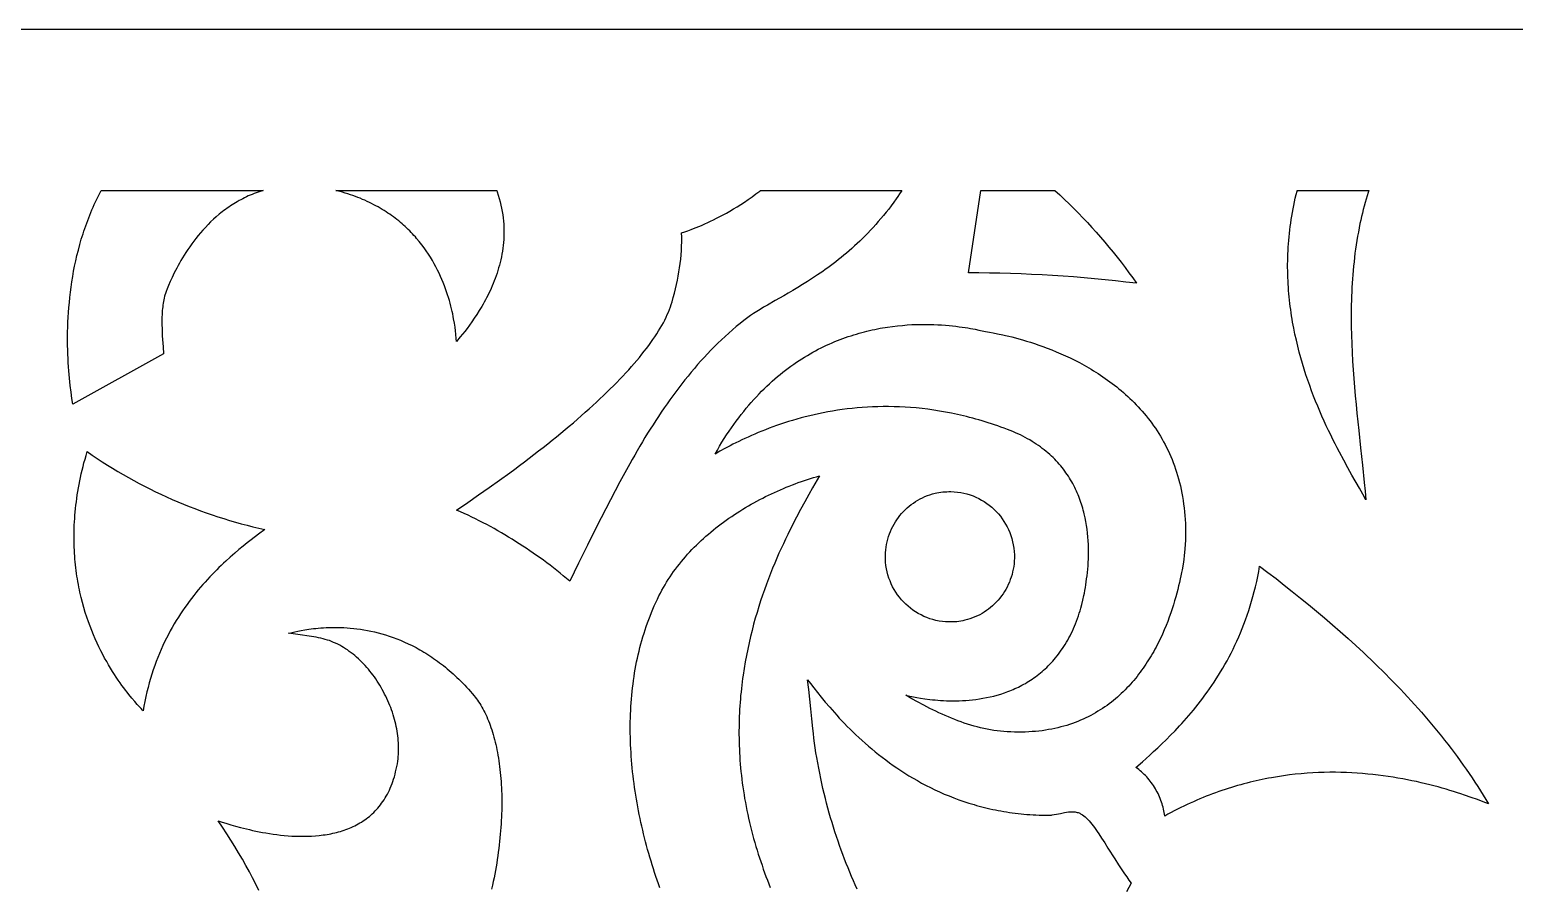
# Model space of a CAD drawing. Extents: x 1226 to 2426, y 1346 to 1566.
# Drawn here: x 1900.3 to 2084.9, y 1459.1 to 1565.5 of the extents above; entities that cross this region are included whole.
import ezdxf

# ---------------------------------------------------------------- set-up
doc = ezdxf.new("R2010")
doc.units = 0
doc.header["$MEASUREMENT"] = 0
doc.layers.add('LAYER_1', color=18, linetype='CONTINUOUS')

msp = doc.modelspace()

# ---------------------------------------------------------------- linework, layer by layer
at = {"layer": 'LAYER_1'}
for points in [[(1226.2, 1345.54), (2426.2, 1345.54), (2426.2, 1565.54), (1226.2, 1565.54)], [(1929.21, 1545.5), (1928.95, 1545.42), (1928.7, 1545.34), (1928.45, 1545.25), (1928.2, 1545.15), (1927.95, 1545.05), (1927.71, 1544.95), (1927.47, 1544.85), (1927.23, 1544.74), (1927, 1544.63), (1926.77, 1544.51), (1926.54, 1544.39), (1926.32, 1544.27), (1926.1, 1544.14), (1925.88, 1544.01), (1925.66, 1543.88), (1925.45, 1543.75), (1925.24, 1543.61), (1925.04, 1543.47), (1924.83, 1543.33), (1924.63, 1543.18), (1924.44, 1543.04), (1924.24, 1542.89), (1924.05, 1542.74), (1923.86, 1542.58), (1923.49, 1542.27), (1923.14, 1541.95), (1922.79, 1541.62), (1922.46, 1541.29), (1922.14, 1540.95), (1921.83, 1540.61), (1921.52, 1540.27), (1921.24, 1539.92), (1920.96, 1539.57), (1920.69, 1539.23), (1920.43, 1538.88), (1920.18, 1538.53), (1919.95, 1538.18), (1919.72, 1537.84), (1919.5, 1537.5), (1919.3, 1537.17), (1919.1, 1536.83), (1918.91, 1536.51), (1918.74, 1536.19), (1918.57, 1535.88), (1918.41, 1535.57), (1918.26, 1535.28), (1918.12, 1534.99), (1917.99, 1534.72), (1917.76, 1534.2), (1917.56, 1533.73), (1917.4, 1533.32), (1917.27, 1532.98), (1917.17, 1532.7), (1917.11, 1532.5), (1917.07, 1532.38), (1917.02, 1532.16), (1916.97, 1531.94), (1916.93, 1531.72), (1916.89, 1531.5), (1916.86, 1531.28), (1916.83, 1531.06), (1916.8, 1530.84), (1916.78, 1530.61), (1916.76, 1530.39), (1916.75, 1530.17), (1916.73, 1529.72), (1916.72, 1529.27), (1916.73, 1528.82), (1916.74, 1528.36), (1916.76, 1527.91), (1916.78, 1527.46), (1916.81, 1527), (1916.87, 1526.1), (1916.94, 1525.2), (1905.65, 1518.97), (1905.54, 1519.68), (1905.44, 1520.45), (1905.34, 1521.28), (1905.29, 1521.72), (1905.24, 1522.17), (1905.2, 1522.64), (1905.16, 1523.12), (1905.13, 1523.61), (1905.09, 1524.12), (1905.07, 1524.64), (1905.04, 1525.16), (1905.03, 1525.7), (1905.01, 1526.25), (1905.01, 1526.82), (1905.01, 1527.39), (1905.01, 1527.97), (1905.03, 1528.55), (1905.05, 1529.15), (1905.08, 1529.76), (1905.11, 1530.37), (1905.16, 1530.99), (1905.22, 1531.61), (1905.28, 1532.24), (1905.35, 1532.88), (1905.44, 1533.52), (1905.53, 1534.17), (1905.64, 1534.82), (1905.75, 1535.48), (1905.88, 1536.14), (1906.02, 1536.8), (1906.17, 1537.46), (1906.34, 1538.13), (1906.52, 1538.8), (1906.71, 1539.47), (1906.92, 1540.14), (1907.03, 1540.47), (1907.14, 1540.81), (1907.26, 1541.14), (1907.38, 1541.47), (1907.5, 1541.81), (1907.63, 1542.14), (1907.76, 1542.48), (1907.89, 1542.81), (1908.03, 1543.14), (1908.18, 1543.48), (1908.32, 1543.81), (1908.48, 1544.14), (1908.63, 1544.47), (1908.79, 1544.8), (1908.96, 1545.13), (1909.12, 1545.46), (1909.16, 1545.54), (1929.33, 1545.54)], [(1958.41, 1545.36), (1958.55, 1544.95), (1958.67, 1544.53), (1958.78, 1544.13), (1958.87, 1543.72), (1958.96, 1543.32), (1959.03, 1542.92), (1959.1, 1542.52), (1959.15, 1542.12), (1959.19, 1541.73), (1959.22, 1541.34), (1959.24, 1540.96), (1959.25, 1540.57), (1959.24, 1540.19), (1959.24, 1539.81), (1959.22, 1539.44), (1959.19, 1539.07), (1959.15, 1538.7), (1959.11, 1538.34), (1959.06, 1537.98), (1959, 1537.62), (1958.93, 1537.27), (1958.85, 1536.92), (1958.77, 1536.58), (1958.69, 1536.24), (1958.59, 1535.9), (1958.49, 1535.57), (1958.39, 1535.24), (1958.28, 1534.92), (1958.16, 1534.6), (1958.04, 1534.28), (1957.92, 1533.97), (1957.79, 1533.66), (1957.66, 1533.36), (1957.52, 1533.06), (1957.38, 1532.77), (1957.24, 1532.48), (1957.09, 1532.2), (1956.95, 1531.92), (1956.8, 1531.64), (1956.65, 1531.38), (1956.49, 1531.11), (1956.34, 1530.86), (1956.19, 1530.6), (1955.88, 1530.11), (1955.57, 1529.65), (1955.26, 1529.2), (1954.95, 1528.78), (1954.66, 1528.38), (1954.37, 1528.01), (1954.09, 1527.66), (1953.83, 1527.34), (1953.36, 1526.77), (1953.33, 1527.08), (1953.28, 1527.67), (1953.23, 1528.07), (1953.18, 1528.52), (1953.1, 1529.03), (1953, 1529.58), (1952.95, 1529.88), (1952.88, 1530.18), (1952.81, 1530.5), (1952.74, 1530.83), (1952.66, 1531.16), (1952.57, 1531.5), (1952.47, 1531.85), (1952.36, 1532.21), (1952.25, 1532.57), (1952.13, 1532.94), (1951.99, 1533.31), (1951.85, 1533.69), (1951.7, 1534.08), (1951.54, 1534.46), (1951.37, 1534.85), (1951.19, 1535.25), (1951, 1535.64), (1950.8, 1536.04), (1950.58, 1536.43), (1950.35, 1536.83), (1950.11, 1537.23), (1949.86, 1537.62), (1949.6, 1538.01), (1949.32, 1538.41), (1949.03, 1538.79), (1948.72, 1539.18), (1948.4, 1539.56), (1948.24, 1539.75), (1948.07, 1539.94), (1947.9, 1540.13), (1947.72, 1540.31), (1947.54, 1540.5), (1947.35, 1540.68), (1947.17, 1540.86), (1946.97, 1541.04), (1946.78, 1541.22), (1946.58, 1541.39), (1946.38, 1541.57), (1946.17, 1541.74), (1945.95, 1541.91), (1945.74, 1542.08), (1945.52, 1542.24), (1945.29, 1542.41), (1945.06, 1542.57), (1944.83, 1542.73), (1944.59, 1542.89), (1944.35, 1543.04), (1944.1, 1543.19), (1943.85, 1543.34), (1943.6, 1543.49), (1943.34, 1543.63), (1943.07, 1543.77), (1942.8, 1543.91), (1942.53, 1544.05), (1942.25, 1544.18), (1941.96, 1544.31), (1941.67, 1544.43), (1941.38, 1544.56), (1941.08, 1544.68), (1940.78, 1544.79), (1940.47, 1544.9), (1940.16, 1545.01), (1939.84, 1545.12), (1939.51, 1545.22), (1939.19, 1545.32), (1938.85, 1545.41), (1938.51, 1545.5), (1938.36, 1545.54), (1958.35, 1545.54)], [(2008.65, 1545.42), (2008.45, 1545.11), (2008.24, 1544.8), (2008.03, 1544.5), (2007.72, 1544.07), (2007.4, 1543.64), (2007.09, 1543.23), (2006.77, 1542.82), (2006.45, 1542.43), (2006.13, 1542.04), (2005.8, 1541.66), (2005.48, 1541.29), (2005.15, 1540.93), (2004.82, 1540.58), (2004.49, 1540.23), (2004.16, 1539.9), (2003.83, 1539.57), (2003.5, 1539.25), (2003.17, 1538.93), (2002.84, 1538.63), (2002.51, 1538.33), (2002.17, 1538.03), (2001.84, 1537.75), (2001.51, 1537.47), (2001.18, 1537.2), (2000.85, 1536.93), (2000.52, 1536.67), (2000.19, 1536.42), (1999.86, 1536.17), (1999.54, 1535.93), (1999.21, 1535.7), (1998.89, 1535.47), (1998.25, 1535.03), (1997.62, 1534.61), (1996.99, 1534.2), (1996.38, 1533.82), (1995.78, 1533.45), (1995.19, 1533.1), (1994.61, 1532.77), (1994.05, 1532.45), (1992.99, 1531.84), (1992, 1531.28), (1991.53, 1531.01), (1991.09, 1530.75), (1990.68, 1530.49), (1990.28, 1530.24), (1989.92, 1529.99), (1989.75, 1529.87), (1989.58, 1529.75), (1989.09, 1529.37), (1988.61, 1528.99), (1988.14, 1528.6), (1987.67, 1528.2), (1987.21, 1527.79), (1986.75, 1527.38), (1986.3, 1526.97), (1985.86, 1526.54), (1985.43, 1526.11), (1984.99, 1525.67), (1984.57, 1525.23), (1984.15, 1524.78), (1983.74, 1524.33), (1983.33, 1523.87), (1982.93, 1523.4), (1982.53, 1522.93), (1982.14, 1522.45), (1981.75, 1521.97), (1981.37, 1521.49), (1980.99, 1521), (1980.62, 1520.5), (1980.25, 1520), (1979.89, 1519.5), (1979.53, 1518.99), (1979.17, 1518.48), (1978.82, 1517.96), (1978.47, 1517.44), (1978.13, 1516.92), (1977.79, 1516.39), (1977.45, 1515.86), (1977.12, 1515.33), (1976.79, 1514.8), (1976.47, 1514.26), (1976.15, 1513.72), (1975.83, 1513.17), (1975.51, 1512.63), (1975.2, 1512.08), (1974.89, 1511.53), (1974.28, 1510.42), (1973.67, 1509.31), (1973.08, 1508.19), (1972.49, 1507.07), (1971.91, 1505.94), (1971.34, 1504.81), (1970.77, 1503.68), (1969.65, 1501.43), (1968.54, 1499.18), (1967.43, 1496.95), (1967.03, 1497.29), (1966.63, 1497.62), (1966.23, 1497.95), (1965.82, 1498.27), (1965.41, 1498.59), (1965, 1498.91), (1964.58, 1499.22), (1964.16, 1499.53), (1963.74, 1499.84), (1963.32, 1500.14), (1962.89, 1500.44), (1962.46, 1500.73), (1962.03, 1501.03), (1961.59, 1501.31), (1961.15, 1501.6), (1960.71, 1501.88), (1960.27, 1502.15), (1959.83, 1502.42), (1959.38, 1502.69), (1958.93, 1502.95), (1958.48, 1503.21), (1958.02, 1503.47), (1957.57, 1503.72), (1957.11, 1503.97), (1956.65, 1504.21), (1956.19, 1504.45), (1955.72, 1504.68), (1955.26, 1504.91), (1954.79, 1505.14), (1954.32, 1505.36), (1953.85, 1505.58), (1953.37, 1505.79), (1954.75, 1506.73), (1956.1, 1507.66), (1957.42, 1508.59), (1958.71, 1509.51), (1959.97, 1510.43), (1960.59, 1510.88), (1961.2, 1511.34), (1961.8, 1511.79), (1962.4, 1512.24), (1962.98, 1512.69), (1963.56, 1513.14), (1964.13, 1513.58), (1964.69, 1514.03), (1965.25, 1514.47), (1965.79, 1514.91), (1966.33, 1515.35), (1966.85, 1515.79), (1967.37, 1516.22), (1967.88, 1516.65), (1968.38, 1517.08), (1968.87, 1517.51), (1969.35, 1517.94), (1969.83, 1518.36), (1970.29, 1518.78), (1970.75, 1519.2), (1971.19, 1519.61), (1971.63, 1520.03), (1972.06, 1520.44), (1972.47, 1520.85), (1972.88, 1521.25), (1973.28, 1521.66), (1973.67, 1522.06), (1974.04, 1522.45), (1974.41, 1522.85), (1974.77, 1523.24), (1975.12, 1523.63), (1975.46, 1524.02), (1975.78, 1524.4), (1976.1, 1524.78), (1976.41, 1525.16), (1976.7, 1525.53), (1976.99, 1525.9), (1977.26, 1526.27), (1977.53, 1526.63), (1977.78, 1526.99), (1978.02, 1527.35), (1978.25, 1527.71), (1978.47, 1528.06), (1978.68, 1528.4), (1978.88, 1528.75), (1979.07, 1529.09), (1979.24, 1529.42), (1979.41, 1529.76), (1979.56, 1530.09), (1979.7, 1530.41), (1979.83, 1530.73), (1979.95, 1531.05), (1980.05, 1531.37), (1980.15, 1531.68), (1980.3, 1532.23), (1980.45, 1532.77), (1980.58, 1533.3), (1980.7, 1533.83), (1980.82, 1534.36), (1980.92, 1534.89), (1981.01, 1535.41), (1981.1, 1535.93), (1981.17, 1536.46), (1981.23, 1536.98), (1981.27, 1537.52), (1981.31, 1538.05), (1981.34, 1538.6), (1981.35, 1539.15), (1981.35, 1539.71), (1981.33, 1540.28), (1981.75, 1540.41), (1982.1, 1540.53), (1982.52, 1540.68), (1983.03, 1540.87), (1983.6, 1541.11), (1983.91, 1541.24), (1984.24, 1541.38), (1984.59, 1541.54), (1984.94, 1541.71), (1985.31, 1541.89), (1985.7, 1542.08), (1986.1, 1542.28), (1986.51, 1542.5), (1986.93, 1542.73), (1987.35, 1542.98), (1987.79, 1543.24), (1988.24, 1543.51), (1988.7, 1543.8), (1989.16, 1544.1), (1989.63, 1544.42), (1990.11, 1544.76), (1990.59, 1545.11), (1991.08, 1545.47), (1991.16, 1545.54), (2008.73, 1545.54)], [(2028.36, 1544.99), (2028.95, 1544.43), (2029.53, 1543.87), (2030.11, 1543.29), (2030.68, 1542.72), (2031.24, 1542.13), (2031.79, 1541.54), (2032.34, 1540.94), (2032.89, 1540.34), (2033.42, 1539.73), (2033.95, 1539.12), (2034.47, 1538.5), (2034.98, 1537.87), (2035.49, 1537.24), (2035.98, 1536.6), (2036.47, 1535.95), (2036.95, 1535.31), (2037.43, 1534.65), (2037.89, 1533.99), (2036.59, 1534.15), (2035.29, 1534.3), (2033.99, 1534.43), (2032.68, 1534.56), (2031.38, 1534.67), (2030.07, 1534.78), (2028.77, 1534.88), (2027.46, 1534.96), (2026.15, 1535.04), (2024.85, 1535.1), (2023.54, 1535.16), (2022.23, 1535.2), (2020.92, 1535.24), (2019.61, 1535.26), (2018.3, 1535.28), (2016.99, 1535.28), (2018.53, 1545.54), (2027.76, 1545.54)], [(2066.72, 1545.3), (2066.58, 1544.88), (2066.45, 1544.45), (2066.33, 1544.02), (2066.21, 1543.59), (2066.09, 1543.16), (2065.98, 1542.73), (2065.88, 1542.29), (2065.78, 1541.86), (2065.68, 1541.42), (2065.58, 1540.89), (2065.48, 1540.36), (2065.38, 1539.84), (2065.29, 1539.31), (2065.21, 1538.78), (2065.13, 1538.25), (2065.06, 1537.72), (2065, 1537.19), (2064.94, 1536.66), (2064.88, 1536.13), (2064.83, 1535.6), (2064.79, 1535.06), (2064.75, 1534.53), (2064.71, 1534), (2064.68, 1533.46), (2064.66, 1532.93), (2064.63, 1532.39), (2064.62, 1531.85), (2064.6, 1531.32), (2064.6, 1530.78), (2064.59, 1530.24), (2064.59, 1529.71), (2064.59, 1529.17), (2064.6, 1528.63), (2064.62, 1527.55), (2064.66, 1526.47), (2064.71, 1525.39), (2064.77, 1524.31), (2064.84, 1523.23), (2064.91, 1522.15), (2065, 1521.07), (2065.1, 1519.99), (2065.2, 1518.91), (2065.3, 1517.83), (2065.41, 1516.75), (2065.52, 1515.67), (2065.76, 1513.51), (2065.99, 1511.36), (2066.22, 1509.21), (2066.33, 1508.14), (2066.43, 1507.07), (2066.04, 1507.75), (2065.62, 1508.49), (2064.68, 1510.14), (2064.18, 1511.04), (2063.66, 1511.99), (2063.12, 1512.99), (2062.85, 1513.51), (2062.58, 1514.04), (2062.31, 1514.58), (2062.04, 1515.13), (2061.76, 1515.7), (2061.49, 1516.28), (2061.22, 1516.86), (2060.95, 1517.46), (2060.69, 1518.07), (2060.43, 1518.69), (2060.17, 1519.32), (2059.92, 1519.96), (2059.67, 1520.61), (2059.43, 1521.27), (2059.19, 1521.94), (2058.96, 1522.62), (2058.74, 1523.31), (2058.53, 1524.01), (2058.32, 1524.72), (2058.13, 1525.44), (2057.94, 1526.17), (2057.77, 1526.9), (2057.6, 1527.65), (2057.45, 1528.4), (2057.38, 1528.78), (2057.31, 1529.16), (2057.25, 1529.54), (2057.18, 1529.93), (2057.12, 1530.32), (2057.07, 1530.71), (2057.02, 1531.1), (2056.97, 1531.49), (2056.92, 1531.89), (2056.88, 1532.29), (2056.85, 1532.69), (2056.81, 1533.09), (2056.78, 1533.49), (2056.76, 1533.9), (2056.74, 1534.3), (2056.72, 1534.71), (2056.71, 1535.12), (2056.7, 1535.54), (2056.69, 1535.95), (2056.69, 1536.37), (2056.7, 1536.78), (2056.71, 1537.2), (2056.72, 1537.62), (2056.74, 1538.05), (2056.76, 1538.47), (2056.79, 1538.9), (2056.83, 1539.32), (2056.86, 1539.75), (2056.91, 1540.18), (2056.96, 1540.62), (2057.01, 1541.05), (2057.07, 1541.48), (2057.13, 1541.92), (2057.2, 1542.36), (2057.28, 1542.8), (2057.36, 1543.24), (2057.45, 1543.68), (2057.54, 1544.13), (2057.64, 1544.57), (2057.74, 1545.02), (2057.86, 1545.47), (2057.87, 1545.54), (2066.8, 1545.54)], [(2012.17, 1528.88), (2012.69, 1528.86), (2013.19, 1528.84), (2013.67, 1528.81), (2014.14, 1528.78), (2014.6, 1528.74), (2015.03, 1528.69), (2015.45, 1528.65), (2015.85, 1528.59), (2016.23, 1528.54), (2016.59, 1528.49), (2016.94, 1528.43), (2017.25, 1528.38), (2017.83, 1528.27), (2018.31, 1528.17), (2018.69, 1528.08), (2019.14, 1527.98), (2019.64, 1527.9), (2020.07, 1527.82), (2020.62, 1527.72), (2021.27, 1527.58), (2021.63, 1527.5), (2022.01, 1527.41), (2022.41, 1527.31), (2022.84, 1527.2), (2023.28, 1527.08), (2023.74, 1526.94), (2024.22, 1526.8), (2024.71, 1526.65), (2025.22, 1526.49), (2025.74, 1526.31), (2026.27, 1526.12), (2026.81, 1525.92), (2027.36, 1525.7), (2027.92, 1525.47), (2028.49, 1525.23), (2029.06, 1524.97), (2029.64, 1524.7), (2030.22, 1524.42), (2030.81, 1524.12), (2031.4, 1523.8), (2031.69, 1523.63), (2031.98, 1523.46), (2032.28, 1523.29), (2032.57, 1523.11), (2032.86, 1522.93), (2033.15, 1522.75), (2033.44, 1522.56), (2033.73, 1522.36), (2034.02, 1522.16), (2034.31, 1521.96), (2034.59, 1521.75), (2034.88, 1521.54), (2035.16, 1521.32), (2035.44, 1521.1), (2035.72, 1520.88), (2036, 1520.65), (2036.27, 1520.41), (2036.55, 1520.17), (2036.82, 1519.92), (2037.08, 1519.67), (2037.35, 1519.42), (2037.61, 1519.16), (2037.87, 1518.89), (2038.12, 1518.62), (2038.37, 1518.35), (2038.62, 1518.07), (2038.87, 1517.78), (2039.11, 1517.49), (2039.34, 1517.19), (2039.58, 1516.89), (2039.8, 1516.58), (2040.03, 1516.27), (2040.25, 1515.95), (2040.46, 1515.63), (2040.67, 1515.3), (2040.88, 1514.96), (2041.08, 1514.62), (2041.27, 1514.27), (2041.46, 1513.92), (2041.64, 1513.56), (2041.82, 1513.2), (2041.99, 1512.83), (2042.16, 1512.45), (2042.32, 1512.07), (2042.47, 1511.68), (2042.61, 1511.29), (2042.76, 1510.89), (2042.89, 1510.48), (2043.01, 1510.07), (2043.13, 1509.65), (2043.25, 1509.22), (2043.35, 1508.79), (2043.45, 1508.35), (2043.54, 1507.9), (2043.62, 1507.45), (2043.7, 1506.99), (2043.76, 1506.53), (2043.82, 1506.06), (2043.87, 1505.58), (2043.91, 1505.09), (2043.94, 1504.6), (2043.97, 1504.1), (2043.98, 1503.59), (2043.99, 1503.08), (2043.98, 1502.56), (2043.97, 1502.03), (2043.95, 1501.5), (2043.92, 1500.96), (2043.88, 1500.51), (2043.83, 1500.12), (2043.77, 1499.63), (2043.68, 1499.04), (2043.56, 1498.36), (2043.49, 1498), (2043.42, 1497.61), (2043.33, 1497.21), (2043.24, 1496.79), (2043.14, 1496.36), (2043.03, 1495.91), (2042.91, 1495.45), (2042.78, 1494.97), (2042.64, 1494.49), (2042.49, 1493.99), (2042.33, 1493.49), (2042.16, 1492.98), (2041.97, 1492.46), (2041.78, 1491.94), (2041.57, 1491.41), (2041.35, 1490.88), (2041.11, 1490.35), (2040.87, 1489.81), (2040.6, 1489.28), (2040.33, 1488.74), (2040.18, 1488.47), (2040.04, 1488.21), (2039.89, 1487.94), (2039.73, 1487.67), (2039.57, 1487.41), (2039.41, 1487.15), (2039.24, 1486.89), (2039.07, 1486.62), (2038.9, 1486.37), (2038.72, 1486.11), (2038.54, 1485.85), (2038.35, 1485.6), (2038.16, 1485.35), (2037.97, 1485.1), (2037.77, 1484.85), (2037.56, 1484.6), (2037.36, 1484.36), (2037.14, 1484.12), (2036.93, 1483.88), (2036.71, 1483.65), (2036.48, 1483.42), (2036.25, 1483.19), (2036.01, 1482.96), (2035.77, 1482.74), (2035.53, 1482.52), (2035.28, 1482.31), (2035.03, 1482.1), (2034.77, 1481.89), (2034.5, 1481.69), (2034.23, 1481.49), (2033.96, 1481.3), (2033.68, 1481.11), (2033.4, 1480.93), (2033.11, 1480.75), (2032.81, 1480.57), (2032.51, 1480.4), (2032.21, 1480.24), (2031.9, 1480.08), (2031.58, 1479.92), (2031.26, 1479.77), (2030.94, 1479.63), (2030.6, 1479.49), (2030.27, 1479.36), (2029.92, 1479.23), (2029.57, 1479.12), (2029.22, 1479), (2028.86, 1478.9), (2028.49, 1478.8), (2028.12, 1478.7), (2027.74, 1478.62), (2027.36, 1478.54), (2026.97, 1478.47), (2026.57, 1478.4), (2026.17, 1478.34), (2025.76, 1478.29), (2025.35, 1478.25), (2024.93, 1478.22), (2024.5, 1478.19), (2024.07, 1478.17), (2023.63, 1478.16), (2023.19, 1478.16), (2022.73, 1478.16), (2022.28, 1478.18), (2021.81, 1478.2), (2021.4, 1478.23), (2020.98, 1478.27), (2020.56, 1478.32), (2020.15, 1478.38), (2019.74, 1478.45), (2019.33, 1478.53), (2018.92, 1478.61), (2018.51, 1478.71), (2018.1, 1478.81), (2017.7, 1478.92), (2017.29, 1479.04), (2016.89, 1479.16), (2016.49, 1479.29), (2016.09, 1479.43), (2015.69, 1479.58), (2015.3, 1479.73), (2014.9, 1479.89), (2014.51, 1480.05), (2014.12, 1480.22), (2013.73, 1480.39), (2013.34, 1480.57), (2012.96, 1480.75), (2012.57, 1480.93), (2012.19, 1481.12), (2011.81, 1481.32), (2011.44, 1481.51), (2010.69, 1481.91), (2009.95, 1482.32), (2009.22, 1482.74), (2009.53, 1482.67), (2010.16, 1482.54), (2010.58, 1482.46), (2011.06, 1482.38), (2011.6, 1482.3), (2012.2, 1482.22), (2012.52, 1482.19), (2012.85, 1482.16), (2013.19, 1482.13), (2013.54, 1482.1), (2013.9, 1482.08), (2014.27, 1482.07), (2014.65, 1482.06), (2015.04, 1482.05), (2015.43, 1482.06), (2015.84, 1482.07), (2016.25, 1482.08), (2016.66, 1482.11), (2017.09, 1482.14), (2017.51, 1482.18), (2017.94, 1482.23), (2018.38, 1482.29), (2018.81, 1482.37), (2019.25, 1482.45), (2019.69, 1482.54), (2020.14, 1482.65), (2020.58, 1482.77), (2021.02, 1482.9), (2021.47, 1483.05), (2021.69, 1483.12), (2021.91, 1483.21), (2022.13, 1483.29), (2022.35, 1483.38), (2022.57, 1483.47), (2022.79, 1483.57), (2023.01, 1483.67), (2023.22, 1483.77), (2023.44, 1483.88), (2023.66, 1484), (2023.87, 1484.11), (2024.09, 1484.23), (2024.3, 1484.36), (2024.51, 1484.49), (2024.72, 1484.62), (2024.93, 1484.76), (2025.13, 1484.91), (2025.34, 1485.05), (2025.54, 1485.21), (2025.75, 1485.36), (2025.95, 1485.52), (2026.15, 1485.69), (2026.34, 1485.86), (2026.54, 1486.04), (2026.73, 1486.22), (2026.92, 1486.41), (2027.11, 1486.6), (2027.3, 1486.8), (2027.48, 1487), (2027.66, 1487.21), (2027.84, 1487.42), (2028.02, 1487.64), (2028.19, 1487.87), (2028.37, 1488.1), (2028.54, 1488.34), (2028.7, 1488.58), (2028.86, 1488.83), (2029.02, 1489.08), (2029.18, 1489.34), (2029.34, 1489.6), (2029.49, 1489.88), (2029.63, 1490.15), (2029.78, 1490.44), (2029.92, 1490.73), (2030.06, 1491.03), (2030.19, 1491.33), (2030.32, 1491.64), (2030.45, 1491.95), (2030.57, 1492.28), (2030.69, 1492.61), (2030.79, 1492.94), (2030.88, 1493.23), (2030.99, 1493.6), (2031.1, 1494.05), (2031.23, 1494.57), (2031.35, 1495.15), (2031.42, 1495.46), (2031.48, 1495.79), (2031.54, 1496.13), (2031.6, 1496.48), (2031.65, 1496.85), (2031.7, 1497.23), (2031.75, 1497.62), (2031.79, 1498.01), (2031.83, 1498.42), (2031.87, 1498.84), (2031.89, 1499.27), (2031.91, 1499.7), (2031.92, 1500.14), (2031.93, 1500.59), (2031.92, 1501.05), (2031.91, 1501.51), (2031.89, 1501.97), (2031.85, 1502.44), (2031.81, 1502.91), (2031.75, 1503.39), (2031.68, 1503.86), (2031.6, 1504.34), (2031.51, 1504.82), (2031.4, 1505.3), (2031.34, 1505.54), (2031.28, 1505.78), (2031.21, 1506.02), (2031.14, 1506.26), (2031.07, 1506.5), (2030.99, 1506.73), (2030.91, 1506.97), (2030.82, 1507.21), (2030.73, 1507.45), (2030.63, 1507.68), (2030.53, 1507.92), (2030.43, 1508.15), (2030.32, 1508.38), (2030.21, 1508.61), (2030.09, 1508.84), (2029.97, 1509.07), (2029.84, 1509.3), (2029.71, 1509.53), (2029.57, 1509.75), (2029.43, 1509.98), (2029.29, 1510.2), (2029.13, 1510.42), (2028.98, 1510.64), (2028.82, 1510.85), (2028.65, 1511.07), (2028.47, 1511.28), (2028.3, 1511.49), (2028.11, 1511.7), (2027.92, 1511.9), (2027.73, 1512.11), (2027.53, 1512.31), (2027.32, 1512.5), (2027.11, 1512.7), (2026.89, 1512.89), (2026.66, 1513.08), (2026.43, 1513.27), (2026.19, 1513.46), (2025.95, 1513.64), (2025.7, 1513.82), (2025.44, 1513.99), (2025.18, 1514.16), (2024.91, 1514.33), (2024.64, 1514.5), (2024.35, 1514.66), (2024.06, 1514.82), (2023.77, 1514.97), (2023.46, 1515.12), (2023.15, 1515.27), (2022.84, 1515.41), (2022.51, 1515.55), (2022.18, 1515.69), (2021.84, 1515.82), (2021.44, 1515.97), (2021.04, 1516.11), (2020.65, 1516.25), (2020.25, 1516.39), (2019.86, 1516.52), (2019.47, 1516.64), (2019.08, 1516.76), (2018.69, 1516.88), (2018.3, 1516.99), (2017.92, 1517.1), (2017.53, 1517.21), (2017.15, 1517.31), (2016.77, 1517.41), (2016.39, 1517.5), (2016.01, 1517.59), (2015.63, 1517.67), (2014.89, 1517.83), (2014.14, 1517.97), (2013.41, 1518.1), (2012.68, 1518.22), (2011.95, 1518.32), (2011.23, 1518.4), (2010.52, 1518.48), (2009.82, 1518.54), (2009.12, 1518.58), (2008.43, 1518.62), (2007.75, 1518.64), (2007.07, 1518.65), (2006.4, 1518.65), (2005.74, 1518.64), (2005.08, 1518.62), (2004.44, 1518.58), (2003.8, 1518.54), (2003.16, 1518.49), (2002.54, 1518.43), (2001.92, 1518.36), (2001.31, 1518.28), (2000.71, 1518.19), (2000.12, 1518.1), (1999.53, 1517.99), (1998.95, 1517.88), (1998.38, 1517.77), (1997.82, 1517.64), (1997.27, 1517.51), (1996.72, 1517.38), (1996.19, 1517.24), (1995.66, 1517.09), (1995.14, 1516.94), (1994.63, 1516.78), (1994.13, 1516.62), (1993.64, 1516.46), (1993.15, 1516.29), (1992.68, 1516.12), (1992.21, 1515.95), (1991.76, 1515.77), (1991.31, 1515.6), (1990.87, 1515.42), (1990.45, 1515.24), (1990.03, 1515.06), (1989.62, 1514.87), (1989.22, 1514.69), (1988.83, 1514.51), (1988.46, 1514.33), (1988.09, 1514.14), (1987.73, 1513.96), (1987.38, 1513.78), (1986.71, 1513.43), (1986.09, 1513.09), (1985.51, 1512.75), (1985.79, 1513.25), (1986.07, 1513.73), (1986.36, 1514.21), (1986.65, 1514.67), (1986.94, 1515.13), (1987.24, 1515.58), (1987.54, 1516.01), (1987.84, 1516.44), (1988.14, 1516.86), (1988.45, 1517.27), (1988.75, 1517.67), (1989.06, 1518.06), (1989.38, 1518.44), (1989.69, 1518.82), (1990.01, 1519.18), (1990.33, 1519.54), (1990.65, 1519.88), (1990.97, 1520.22), (1991.29, 1520.56), (1991.62, 1520.88), (1991.94, 1521.19), (1992.27, 1521.5), (1992.6, 1521.8), (1992.93, 1522.09), (1993.26, 1522.38), (1993.6, 1522.65), (1993.93, 1522.92), (1994.27, 1523.18), (1994.6, 1523.44), (1994.94, 1523.68), (1995.28, 1523.92), (1995.62, 1524.16), (1995.96, 1524.38), (1996.3, 1524.6), (1996.64, 1524.81), (1996.98, 1525.02), (1997.32, 1525.22), (1997.66, 1525.41), (1998, 1525.6), (1998.34, 1525.78), (1998.68, 1525.95), (1999.02, 1526.12), (1999.36, 1526.28), (1999.7, 1526.43), (2000.04, 1526.58), (2000.38, 1526.73), (2000.72, 1526.86), (2001.06, 1527), (2001.4, 1527.12), (2001.73, 1527.25), (2002.07, 1527.36), (2002.41, 1527.47), (2002.74, 1527.58), (2003.07, 1527.68), (2003.4, 1527.78), (2003.73, 1527.87), (2004.06, 1527.96), (2004.39, 1528.04), (2004.72, 1528.12), (2005.04, 1528.19), (2005.37, 1528.26), (2005.69, 1528.33), (2006.01, 1528.39), (2006.33, 1528.44), (2006.64, 1528.5), (2006.96, 1528.55), (2007.58, 1528.63), (2008.19, 1528.71), (2008.79, 1528.76), (2009.38, 1528.81), (2009.97, 1528.85), (2010.54, 1528.87), (2011.09, 1528.88), (2011.64, 1528.88)], [(1908.05, 1512.63), (1908.68, 1512.21), (1909.31, 1511.79), (1909.95, 1511.38), (1910.59, 1510.98), (1911.24, 1510.59), (1911.9, 1510.21), (1912.56, 1509.83), (1913.22, 1509.46), (1913.89, 1509.1), (1914.56, 1508.75), (1915.24, 1508.41), (1915.93, 1508.07), (1916.61, 1507.74), (1917.31, 1507.42), (1918, 1507.11), (1918.7, 1506.81), (1919.4, 1506.52), (1920.11, 1506.24), (1920.82, 1505.96), (1921.53, 1505.7), (1922.25, 1505.44), (1922.96, 1505.19), (1923.68, 1504.95), (1924.41, 1504.72), (1925.13, 1504.5), (1925.86, 1504.29), (1926.59, 1504.09), (1927.32, 1503.9), (1928.05, 1503.71), (1928.79, 1503.54), (1929.52, 1503.38), (1928.72, 1502.77), (1927.82, 1502.08), (1927.33, 1501.7), (1926.83, 1501.29), (1926.31, 1500.87), (1925.78, 1500.41), (1925.23, 1499.93), (1924.67, 1499.43), (1924.39, 1499.17), (1924.11, 1498.9), (1923.82, 1498.63), (1923.54, 1498.34), (1923.25, 1498.06), (1922.96, 1497.76), (1922.67, 1497.46), (1922.39, 1497.15), (1922.1, 1496.83), (1921.81, 1496.51), (1921.53, 1496.18), (1921.24, 1495.84), (1920.96, 1495.49), (1920.68, 1495.14), (1920.4, 1494.78), (1920.12, 1494.41), (1919.85, 1494.04), (1919.57, 1493.65), (1919.3, 1493.26), (1919.04, 1492.87), (1918.78, 1492.46), (1918.52, 1492.04), (1918.26, 1491.62), (1918.02, 1491.19), (1917.77, 1490.75), (1917.53, 1490.31), (1917.3, 1489.85), (1917.07, 1489.39), (1916.84, 1488.92), (1916.63, 1488.44), (1916.42, 1487.95), (1916.21, 1487.45), (1916.02, 1486.95), (1915.83, 1486.43), (1915.65, 1485.91), (1915.47, 1485.38), (1915.31, 1484.83), (1915.15, 1484.28), (1915, 1483.73), (1914.86, 1483.16), (1914.73, 1482.58), (1914.61, 1481.99), (1914.5, 1481.4), (1914.39, 1480.79), (1914.3, 1480.91), (1914.14, 1481.08), (1913.67, 1481.61), (1913.35, 1481.97), (1913, 1482.38), (1912.62, 1482.86), (1912.41, 1483.12), (1912.2, 1483.39), (1911.98, 1483.68), (1911.76, 1483.98), (1911.53, 1484.3), (1911.3, 1484.64), (1911.06, 1484.98), (1910.82, 1485.34), (1910.58, 1485.72), (1910.34, 1486.11), (1910.1, 1486.52), (1909.86, 1486.93), (1909.61, 1487.37), (1909.37, 1487.82), (1909.14, 1488.28), (1908.9, 1488.75), (1908.67, 1489.24), (1908.44, 1489.75), (1908.22, 1490.27), (1908, 1490.8), (1907.79, 1491.34), (1907.59, 1491.9), (1907.39, 1492.48), (1907.2, 1493.06), (1907.02, 1493.67), (1906.85, 1494.28), (1906.69, 1494.91), (1906.62, 1495.23), (1906.54, 1495.55), (1906.47, 1495.88), (1906.41, 1496.21), (1906.34, 1496.54), (1906.28, 1496.88), (1906.22, 1497.22), (1906.17, 1497.56), (1906.12, 1497.91), (1906.07, 1498.26), (1906.03, 1498.61), (1905.99, 1498.97), (1905.95, 1499.33), (1905.92, 1499.69), (1905.89, 1500.06), (1905.87, 1500.43), (1905.85, 1500.8), (1905.83, 1501.18), (1905.82, 1501.56), (1905.81, 1501.94), (1905.81, 1502.33), (1905.81, 1502.72), (1905.82, 1503.11), (1905.83, 1503.51), (1905.84, 1503.91), (1905.86, 1504.31), (1905.89, 1504.72), (1905.92, 1505.13), (1905.96, 1505.54), (1906, 1505.96), (1906.04, 1506.38), (1906.09, 1506.8), (1906.15, 1507.23), (1906.21, 1507.66), (1906.28, 1508.09), (1906.36, 1508.53), (1906.44, 1508.97), (1906.52, 1509.41), (1906.61, 1509.85), (1906.71, 1510.3), (1906.82, 1510.75), (1906.93, 1511.21), (1907.04, 1511.67), (1907.17, 1512.13), (1907.3, 1512.59), (1907.43, 1513.06)], [(2014.81, 1508.08), (2015.23, 1508.06), (2015.64, 1508.02), (2016.04, 1507.96), (2016.43, 1507.88), (2016.82, 1507.79), (2017.2, 1507.67), (2017.57, 1507.54), (2017.94, 1507.38), (2018.29, 1507.21), (2018.63, 1507.03), (2018.97, 1506.83), (2019.29, 1506.61), (2019.6, 1506.38), (2019.9, 1506.13), (2020.19, 1505.87), (2020.46, 1505.6), (2020.72, 1505.31), (2020.97, 1505.01), (2021.21, 1504.7), (2021.42, 1504.38), (2021.63, 1504.04), (2021.81, 1503.7), (2021.99, 1503.35), (2022.14, 1502.98), (2022.28, 1502.61), (2022.4, 1502.23), (2022.5, 1501.84), (2022.58, 1501.45), (2022.64, 1501.05), (2022.69, 1500.64), (2022.71, 1500.23), (2022.71, 1499.81), (2022.7, 1499.46), (2022.67, 1499.11), (2022.63, 1498.77), (2022.57, 1498.43), (2022.5, 1498.09), (2022.42, 1497.77), (2022.32, 1497.44), (2022.21, 1497.13), (2022.09, 1496.81), (2021.95, 1496.51), (2021.81, 1496.21), (2021.65, 1495.92), (2021.48, 1495.64), (2021.3, 1495.36), (2021.11, 1495.1), (2020.91, 1494.84), (2020.7, 1494.59), (2020.48, 1494.35), (2020.25, 1494.11), (2020.01, 1493.89), (2019.76, 1493.68), (2019.5, 1493.47), (2019.24, 1493.28), (2018.97, 1493.1), (2018.69, 1492.93), (2018.4, 1492.77), (2018.11, 1492.62), (2017.81, 1492.49), (2017.5, 1492.36), (2017.19, 1492.25), (2016.87, 1492.15), (2016.54, 1492.07), (2016.31, 1492.02), (2016.07, 1491.97), (2015.82, 1491.93), (2015.58, 1491.9), (2015.33, 1491.88), (2015.09, 1491.87), (2014.84, 1491.86), (2014.58, 1491.86), (2014.17, 1491.88), (2013.76, 1491.92), (2013.36, 1491.98), (2012.96, 1492.06), (2012.58, 1492.15), (2012.2, 1492.27), (2011.83, 1492.41), (2011.46, 1492.56), (2011.11, 1492.73), (2010.77, 1492.91), (2010.43, 1493.12), (2010.11, 1493.33), (2009.8, 1493.56), (2009.5, 1493.81), (2009.21, 1494.07), (2008.94, 1494.35), (2008.67, 1494.63), (2008.43, 1494.93), (2008.19, 1495.24), (2007.98, 1495.57), (2007.77, 1495.9), (2007.58, 1496.24), (2007.41, 1496.6), (2007.26, 1496.96), (2007.12, 1497.33), (2007, 1497.71), (2006.9, 1498.1), (2006.82, 1498.49), (2006.75, 1498.89), (2006.71, 1499.3), (2006.69, 1499.71), (2006.68, 1500.13), (2006.7, 1500.48), (2006.73, 1500.83), (2006.77, 1501.17), (2006.83, 1501.51), (2006.9, 1501.85), (2006.98, 1502.18), (2007.08, 1502.5), (2007.19, 1502.82), (2007.31, 1503.13), (2007.45, 1503.43), (2007.59, 1503.73), (2007.75, 1504.02), (2007.92, 1504.3), (2008.1, 1504.58), (2008.29, 1504.84), (2008.49, 1505.1), (2008.7, 1505.35), (2008.92, 1505.6), (2009.15, 1505.83), (2009.39, 1506.05), (2009.64, 1506.26), (2009.9, 1506.47), (2010.16, 1506.66), (2010.43, 1506.84), (2010.71, 1507.01), (2011, 1507.17), (2011.29, 1507.32), (2011.59, 1507.46), (2011.9, 1507.58), (2012.21, 1507.69), (2012.53, 1507.79), (2012.86, 1507.87), (2013.09, 1507.93), (2013.33, 1507.97), (2013.57, 1508.01), (2013.82, 1508.04), (2014.06, 1508.06), (2014.31, 1508.07), (2014.56, 1508.08)], [(2054.23, 1498.03), (2055.25, 1497.25), (2056.26, 1496.45), (2057.27, 1495.65), (2058.28, 1494.84), (2059.28, 1494.03), (2060.28, 1493.2), (2061.27, 1492.37), (2062.26, 1491.52), (2063.23, 1490.67), (2064.2, 1489.81), (2065.16, 1488.93), (2066.11, 1488.05), (2066.59, 1487.61), (2067.06, 1487.16), (2067.52, 1486.71), (2067.99, 1486.26), (2068.45, 1485.81), (2068.91, 1485.35), (2069.37, 1484.89), (2069.82, 1484.43), (2070.27, 1483.96), (2070.72, 1483.49), (2071.16, 1483.02), (2071.6, 1482.55), (2072.04, 1482.07), (2072.47, 1481.6), (2072.9, 1481.11), (2073.33, 1480.63), (2073.75, 1480.14), (2074.17, 1479.65), (2074.59, 1479.16), (2075, 1478.67), (2075.41, 1478.17), (2075.81, 1477.67), (2076.21, 1477.16), (2076.61, 1476.65), (2077, 1476.14), (2077.39, 1475.63), (2077.77, 1475.11), (2078.15, 1474.59), (2078.52, 1474.07), (2078.89, 1473.55), (2079.26, 1473.02), (2079.62, 1472.49), (2079.97, 1471.95), (2080.32, 1471.41), (2080.67, 1470.87), (2081.01, 1470.33), (2081.34, 1469.78), (2081.67, 1469.23), (2081, 1469.49), (2080.28, 1469.76), (2079.5, 1470.04), (2078.67, 1470.33), (2078.23, 1470.48), (2077.79, 1470.62), (2077.33, 1470.77), (2076.86, 1470.91), (2076.38, 1471.05), (2075.89, 1471.2), (2075.39, 1471.34), (2074.88, 1471.47), (2074.35, 1471.61), (2073.82, 1471.74), (2073.27, 1471.87), (2072.72, 1472), (2072.15, 1472.12), (2071.58, 1472.23), (2070.99, 1472.35), (2070.4, 1472.45), (2069.8, 1472.55), (2069.19, 1472.65), (2068.57, 1472.73), (2067.94, 1472.81), (2067.3, 1472.89), (2066.66, 1472.95), (2066.01, 1473.01), (2065.35, 1473.06), (2064.68, 1473.1), (2064, 1473.13), (2063.32, 1473.15), (2062.63, 1473.16), (2061.94, 1473.16), (2061.24, 1473.15), (2060.53, 1473.13), (2059.82, 1473.09), (2059.1, 1473.05), (2058.37, 1472.99), (2057.64, 1472.92), (2056.91, 1472.83), (2056.16, 1472.73), (2055.42, 1472.62), (2054.67, 1472.49), (2054.29, 1472.42), (2053.91, 1472.35), (2053.53, 1472.27), (2053.15, 1472.19), (2052.77, 1472.11), (2052.39, 1472.02), (2052.01, 1471.93), (2051.62, 1471.83), (2051.24, 1471.73), (2050.85, 1471.62), (2050.47, 1471.51), (2050.08, 1471.4), (2049.69, 1471.28), (2049.3, 1471.16), (2048.91, 1471.03), (2048.52, 1470.9), (2048.13, 1470.77), (2047.74, 1470.63), (2047.35, 1470.48), (2046.95, 1470.33), (2046.56, 1470.18), (2046.17, 1470.02), (2045.77, 1469.85), (2045.38, 1469.68), (2044.98, 1469.51), (2044.58, 1469.33), (2044.19, 1469.15), (2043.79, 1468.96), (2043.39, 1468.77), (2042.99, 1468.57), (2042.59, 1468.36), (2042.2, 1468.15), (2041.8, 1467.94), (2041.4, 1467.72), (2041.37, 1467.94), (2041.34, 1468.16), (2041.3, 1468.37), (2041.26, 1468.59), (2041.21, 1468.81), (2041.15, 1469.03), (2041.08, 1469.25), (2041.01, 1469.46), (2040.94, 1469.67), (2040.86, 1469.89), (2040.77, 1470.1), (2040.68, 1470.31), (2040.58, 1470.51), (2040.47, 1470.72), (2040.36, 1470.92), (2040.25, 1471.12), (2040.13, 1471.32), (2040.01, 1471.51), (2039.88, 1471.7), (2039.74, 1471.88), (2039.61, 1472.07), (2039.46, 1472.24), (2039.32, 1472.42), (2039.17, 1472.59), (2039.01, 1472.75), (2038.85, 1472.91), (2038.69, 1473.07), (2038.53, 1473.22), (2038.36, 1473.36), (2038.19, 1473.5), (2038.01, 1473.63), (2037.83, 1473.76), (2038.63, 1474.48), (2039.54, 1475.3), (2040.02, 1475.74), (2040.53, 1476.21), (2041.05, 1476.7), (2041.58, 1477.22), (2042.13, 1477.77), (2042.69, 1478.34), (2043.25, 1478.94), (2043.54, 1479.25), (2043.82, 1479.57), (2044.11, 1479.9), (2044.4, 1480.23), (2044.69, 1480.57), (2044.98, 1480.91), (2045.27, 1481.27), (2045.55, 1481.63), (2045.84, 1482), (2046.13, 1482.38), (2046.41, 1482.76), (2046.7, 1483.15), (2046.98, 1483.55), (2047.26, 1483.96), (2047.54, 1484.37), (2047.82, 1484.8), (2048.09, 1485.23), (2048.36, 1485.67), (2048.62, 1486.11), (2048.89, 1486.57), (2049.15, 1487.03), (2049.4, 1487.51), (2049.65, 1487.99), (2049.9, 1488.48), (2050.14, 1488.97), (2050.37, 1489.48), (2050.6, 1490), (2050.83, 1490.52), (2051.04, 1491.05), (2051.26, 1491.59), (2051.46, 1492.14), (2051.66, 1492.7), (2051.85, 1493.27), (2052.04, 1493.85), (2052.21, 1494.44), (2052.38, 1495.03), (2052.54, 1495.64), (2052.69, 1496.25), (2052.84, 1496.88), (2052.97, 1497.51), (2053.09, 1498.16), (2053.21, 1498.81)]]:
    msp.add_lwpolyline(points, close=True, dxfattribs=at)
for points in [[(1978.63, 1458.8), (1978.46, 1459.27), (1978.3, 1459.75), (1978.14, 1460.22), (1977.99, 1460.7), (1977.83, 1461.17), (1977.68, 1461.65), (1977.54, 1462.13), (1977.4, 1462.61), (1977.26, 1463.08), (1977.12, 1463.56), (1976.99, 1464.05), (1976.86, 1464.53), (1976.74, 1465.01), (1976.62, 1465.49), (1976.51, 1465.97), (1976.39, 1466.45), (1976.29, 1466.94), (1976.18, 1467.42), (1976.08, 1467.9), (1975.98, 1468.39), (1975.89, 1468.87), (1975.8, 1469.36), (1975.72, 1469.84), (1975.64, 1470.32), (1975.56, 1470.81), (1975.49, 1471.29), (1975.43, 1471.78), (1975.36, 1472.26), (1975.3, 1472.74), (1975.25, 1473.23), (1975.2, 1473.71), (1975.16, 1474.19), (1975.11, 1474.67), (1975.08, 1475.15), (1975.05, 1475.63), (1975.02, 1476.12), (1975, 1476.59), (1974.98, 1477.07), (1974.97, 1477.55), (1974.96, 1478.03), (1974.95, 1478.51), (1974.96, 1478.98), (1974.96, 1479.46), (1974.97, 1479.93), (1974.99, 1480.4), (1975.01, 1480.87), (1975.04, 1481.34), (1975.07, 1481.81), (1975.1, 1482.28), (1975.14, 1482.75), (1975.19, 1483.21), (1975.24, 1483.68), (1975.3, 1484.14), (1975.36, 1484.6), (1975.43, 1485.06), (1975.5, 1485.52), (1975.58, 1485.98), (1975.66, 1486.43), (1975.75, 1486.89), (1975.85, 1487.34), (1975.95, 1487.79), (1976.05, 1488.24), (1976.16, 1488.68), (1976.28, 1489.13), (1976.4, 1489.57), (1976.53, 1490.01), (1976.67, 1490.45), (1976.81, 1490.88), (1976.95, 1491.32), (1977.1, 1491.75), (1977.26, 1492.18), (1977.43, 1492.6), (1977.59, 1493.03), (1977.77, 1493.45), (1977.95, 1493.87), (1978.14, 1494.29), (1978.33, 1494.7), (1978.53, 1495.12), (1978.71, 1495.46), (1978.89, 1495.81), (1979.08, 1496.15), (1979.28, 1496.49), (1979.48, 1496.82), (1979.69, 1497.16), (1979.9, 1497.48), (1980.12, 1497.81), (1980.35, 1498.13), (1980.58, 1498.45), (1980.82, 1498.76), (1981.06, 1499.07), (1981.31, 1499.38), (1981.56, 1499.68), (1981.82, 1499.98), (1982.09, 1500.28), (1982.35, 1500.57), (1982.63, 1500.86), (1982.91, 1501.15), (1983.19, 1501.43), (1983.48, 1501.71), (1983.77, 1501.99), (1984.06, 1502.26), (1984.36, 1502.53), (1984.67, 1502.79), (1984.98, 1503.05), (1985.29, 1503.31), (1985.6, 1503.56), (1985.92, 1503.81), (1986.24, 1504.05), (1986.57, 1504.29), (1986.9, 1504.53), (1987.23, 1504.77), (1987.57, 1505), (1987.91, 1505.22), (1988.25, 1505.44), (1988.59, 1505.66), (1988.94, 1505.88), (1989.28, 1506.09), (1989.64, 1506.3), (1989.99, 1506.5), (1990.34, 1506.7), (1990.7, 1506.89), (1991.06, 1507.08), (1991.42, 1507.27), (1991.78, 1507.45), (1992.15, 1507.63), (1992.52, 1507.81), (1992.88, 1507.98), (1993.25, 1508.14), (1993.62, 1508.31), (1993.99, 1508.47), (1994.36, 1508.62), (1994.73, 1508.77), (1995.11, 1508.92), (1995.48, 1509.06), (1995.85, 1509.2), (1996.23, 1509.33), (1996.6, 1509.46), (1996.98, 1509.58), (1997.35, 1509.71), (1997.73, 1509.82), (1998.1, 1509.93), (1998.47, 1510.04), (1997.61, 1508.54), (1997.14, 1507.7), (1996.65, 1506.82), (1996.14, 1505.87), (1995.61, 1504.88), (1995.35, 1504.37), (1995.08, 1503.84), (1994.81, 1503.3), (1994.54, 1502.75), (1994.26, 1502.18), (1993.99, 1501.6), (1993.72, 1501.02), (1993.45, 1500.41), (1993.19, 1499.8), (1992.92, 1499.18), (1992.66, 1498.54), (1992.4, 1497.89), (1992.14, 1497.24), (1991.89, 1496.57), (1991.65, 1495.88), (1991.4, 1495.19), (1991.17, 1494.49), (1990.94, 1493.78), (1990.72, 1493.05), (1990.5, 1492.32), (1990.3, 1491.57), (1990.1, 1490.82), (1989.91, 1490.05), (1989.73, 1489.27), (1989.56, 1488.49), (1989.4, 1487.69), (1989.25, 1486.89), (1989.11, 1486.07), (1988.98, 1485.25), (1988.93, 1484.83), (1988.87, 1484.42), (1988.82, 1483.99), (1988.77, 1483.57), (1988.73, 1483.15), (1988.68, 1482.72), (1988.65, 1482.29), (1988.61, 1481.86), (1988.58, 1481.42), (1988.55, 1480.99), (1988.53, 1480.55), (1988.51, 1480.11), (1988.5, 1479.67), (1988.48, 1479.22), (1988.48, 1478.77), (1988.47, 1478.33), (1988.47, 1477.87), (1988.48, 1477.42), (1988.49, 1476.97), (1988.5, 1476.51), (1988.52, 1476.05), (1988.54, 1475.59), (1988.57, 1475.12), (1988.6, 1474.66), (1988.64, 1474.19), (1988.68, 1473.72), (1988.72, 1473.25), (1988.77, 1472.77), (1988.83, 1472.3), (1988.89, 1471.82), (1988.95, 1471.34), (1989.03, 1470.86), (1989.1, 1470.38), (1989.18, 1469.89), (1989.27, 1469.4), (1989.36, 1468.92), (1989.46, 1468.43), (1989.56, 1467.93), (1989.67, 1467.44), (1989.78, 1466.94), (1989.9, 1466.44), (1990.03, 1465.94), (1990.16, 1465.44), (1990.3, 1464.94), (1990.44, 1464.44), (1990.59, 1463.93), (1990.73, 1463.46), (1990.88, 1462.99), (1991.03, 1462.53), (1991.18, 1462.06), (1991.34, 1461.6), (1991.5, 1461.13), (1991.66, 1460.67), (1991.83, 1460.21), (1992, 1459.75), (1992.17, 1459.29), (1992.35, 1458.83)], [(1928.79, 1458.47), (1928.41, 1459.24), (1928.01, 1460.02), (1927.6, 1460.8), (1927.17, 1461.59), (1926.73, 1462.37), (1926.27, 1463.16), (1925.79, 1463.95), (1925.3, 1464.74), (1924.79, 1465.53), (1924.27, 1466.33), (1923.73, 1467.12), (1923.85, 1467.09), (1924.08, 1467.01), (1924.81, 1466.78), (1925.31, 1466.63), (1925.88, 1466.47), (1926.52, 1466.29), (1927.23, 1466.12), (1927.6, 1466.03), (1927.99, 1465.94), (1928.39, 1465.86), (1928.8, 1465.77), (1929.22, 1465.69), (1929.65, 1465.62), (1930.09, 1465.54), (1930.54, 1465.48), (1931, 1465.42), (1931.47, 1465.36), (1931.94, 1465.31), (1932.41, 1465.27), (1932.89, 1465.24), (1933.37, 1465.22), (1933.86, 1465.21), (1934.35, 1465.2), (1934.84, 1465.21), (1935.33, 1465.23), (1935.81, 1465.26), (1936.3, 1465.31), (1936.54, 1465.34), (1936.79, 1465.37), (1937.03, 1465.4), (1937.27, 1465.44), (1937.51, 1465.48), (1937.75, 1465.53), (1937.98, 1465.58), (1938.22, 1465.63), (1938.45, 1465.69), (1938.69, 1465.75), (1938.92, 1465.82), (1939.15, 1465.89), (1939.38, 1465.97), (1939.6, 1466.05), (1939.83, 1466.13), (1940.05, 1466.22), (1940.27, 1466.31), (1940.49, 1466.41), (1940.7, 1466.52), (1940.92, 1466.62), (1941.13, 1466.74), (1941.33, 1466.86), (1941.54, 1466.98), (1941.74, 1467.11), (1941.94, 1467.24), (1942.13, 1467.38), (1942.33, 1467.53), (1942.52, 1467.68), (1942.7, 1467.84), (1942.88, 1468), (1943.06, 1468.17), (1943.24, 1468.35), (1943.41, 1468.53), (1943.57, 1468.71), (1943.74, 1468.91), (1943.9, 1469.11), (1944.05, 1469.31), (1944.2, 1469.53), (1944.35, 1469.75), (1944.49, 1469.97), (1944.63, 1470.21), (1944.76, 1470.44), (1944.89, 1470.69), (1945.01, 1470.94), (1945.12, 1471.21), (1945.24, 1471.47), (1945.34, 1471.75), (1945.44, 1472.03), (1945.54, 1472.32), (1945.63, 1472.62), (1945.72, 1472.92), (1945.79, 1473.24), (1945.87, 1473.56), (1945.93, 1473.88), (1946, 1474.22), (1946.05, 1474.56), (1946.09, 1474.84), (1946.12, 1475.11), (1946.14, 1475.39), (1946.15, 1475.68), (1946.16, 1475.96), (1946.16, 1476.24), (1946.15, 1476.53), (1946.14, 1476.82), (1946.12, 1477.11), (1946.09, 1477.4), (1946.06, 1477.69), (1946.02, 1477.99), (1945.97, 1478.28), (1945.92, 1478.57), (1945.86, 1478.87), (1945.8, 1479.16), (1945.73, 1479.46), (1945.65, 1479.75), (1945.56, 1480.04), (1945.48, 1480.33), (1945.38, 1480.63), (1945.28, 1480.92), (1945.17, 1481.21), (1945.06, 1481.49), (1944.94, 1481.78), (1944.82, 1482.06), (1944.69, 1482.35), (1944.56, 1482.63), (1944.42, 1482.9), (1944.28, 1483.18), (1944.13, 1483.45), (1943.98, 1483.72), (1943.82, 1483.99), (1943.66, 1484.25), (1943.49, 1484.51), (1943.32, 1484.77), (1943.14, 1485.02), (1942.96, 1485.27), (1942.78, 1485.51), (1942.59, 1485.75), (1942.4, 1485.98), (1942.2, 1486.22), (1942, 1486.44), (1941.79, 1486.66), (1941.59, 1486.88), (1941.37, 1487.08), (1941.16, 1487.29), (1940.94, 1487.49), (1940.72, 1487.68), (1940.49, 1487.86), (1940.26, 1488.04), (1940.03, 1488.21), (1939.8, 1488.38), (1939.56, 1488.54), (1939.32, 1488.69), (1939.08, 1488.83), (1938.83, 1488.97), (1938.58, 1489.1), (1938.33, 1489.22), (1938.08, 1489.33), (1937.82, 1489.44), (1937.56, 1489.54), (1937.3, 1489.62), (1937.04, 1489.7), (1936.76, 1489.78), (1936.48, 1489.84), (1936.19, 1489.91), (1935.91, 1489.96), (1935.62, 1490.01), (1935.34, 1490.06), (1934.76, 1490.14), (1934.19, 1490.22), (1933.61, 1490.29), (1933.03, 1490.37), (1932.46, 1490.46), (1932.57, 1490.48), (1932.74, 1490.52), (1933.27, 1490.64), (1933.63, 1490.72), (1934.03, 1490.8), (1934.49, 1490.88), (1935, 1490.96), (1935.56, 1491.03), (1935.86, 1491.06), (1936.16, 1491.09), (1936.48, 1491.12), (1936.81, 1491.14), (1937.14, 1491.16), (1937.49, 1491.17), (1937.84, 1491.18), (1938.21, 1491.19), (1938.58, 1491.18), (1938.96, 1491.17), (1939.35, 1491.16), (1939.75, 1491.13), (1940.15, 1491.1), (1940.57, 1491.06), (1940.98, 1491.01), (1941.41, 1490.95), (1941.84, 1490.88), (1942.28, 1490.81), (1942.72, 1490.72), (1943.16, 1490.62), (1943.62, 1490.51), (1944.07, 1490.38), (1944.53, 1490.25), (1945, 1490.1), (1945.46, 1489.94), (1945.94, 1489.76), (1946.41, 1489.58), (1946.89, 1489.37), (1947.36, 1489.15), (1947.85, 1488.92), (1948.33, 1488.67), (1948.57, 1488.54), (1948.81, 1488.4), (1949.05, 1488.26), (1949.3, 1488.12), (1949.54, 1487.97), (1949.78, 1487.82), (1950.02, 1487.66), (1950.27, 1487.5), (1950.51, 1487.33), (1950.75, 1487.16), (1951, 1486.98), (1951.24, 1486.8), (1951.48, 1486.62), (1951.72, 1486.43), (1951.97, 1486.23), (1952.21, 1486.03), (1952.45, 1485.83), (1952.69, 1485.62), (1952.93, 1485.4), (1953.17, 1485.18), (1953.41, 1484.96), (1953.65, 1484.73), (1953.89, 1484.49), (1954.13, 1484.25), (1954.37, 1484), (1954.6, 1483.75), (1954.84, 1483.49), (1955.08, 1483.23), (1955.31, 1482.96), (1955.54, 1482.69), (1955.69, 1482.51), (1955.83, 1482.32), (1955.98, 1482.13), (1956.11, 1481.93), (1956.25, 1481.72), (1956.38, 1481.51), (1956.51, 1481.28), (1956.64, 1481.06), (1956.76, 1480.82), (1956.88, 1480.59), (1957, 1480.34), (1957.11, 1480.09), (1957.22, 1479.83), (1957.33, 1479.57), (1957.44, 1479.29), (1957.54, 1479.02), (1957.64, 1478.74), (1957.73, 1478.45), (1957.83, 1478.16), (1957.92, 1477.86), (1958, 1477.55), (1958.08, 1477.24), (1958.16, 1476.93), (1958.24, 1476.61), (1958.31, 1476.29), (1958.38, 1475.96), (1958.44, 1475.62), (1958.5, 1475.28), (1958.56, 1474.94), (1958.62, 1474.59), (1958.67, 1474.23), (1958.71, 1473.87), (1958.76, 1473.51), (1958.8, 1473.14), (1958.83, 1472.77), (1958.86, 1472.4), (1958.89, 1472.02), (1958.92, 1471.63), (1958.94, 1471.25), (1958.95, 1470.85), (1958.97, 1470.46), (1958.98, 1470.06), (1958.98, 1469.66), (1958.98, 1469.25), (1958.98, 1468.84), (1958.97, 1468.43), (1958.96, 1468.01), (1958.94, 1467.59), (1958.92, 1467.17), (1958.9, 1466.74), (1958.87, 1466.31), (1958.84, 1465.88), (1958.8, 1465.45), (1958.76, 1465.01), (1958.71, 1464.57), (1958.67, 1464.13), (1958.61, 1463.68), (1958.55, 1463.23), (1958.49, 1462.78), (1958.42, 1462.33), (1958.35, 1461.88), (1958.27, 1461.42), (1958.19, 1460.96), (1958.11, 1460.5), (1958.02, 1460.04), (1957.92, 1459.58), (1957.82, 1459.11), (1957.72, 1458.64)], [(2003.17, 1458.64), (2002.93, 1459.16), (2002.7, 1459.68), (2002.48, 1460.21), (2002.25, 1460.74), (2002.03, 1461.28), (2001.81, 1461.82), (2001.6, 1462.37), (2001.39, 1462.92), (2001.19, 1463.48), (2000.98, 1464.04), (2000.79, 1464.6), (2000.6, 1465.17), (2000.41, 1465.75), (2000.22, 1466.33), (2000.04, 1466.92), (1999.87, 1467.51), (1999.7, 1468.1), (1999.53, 1468.7), (1999.37, 1469.31), (1999.22, 1469.92), (1999.06, 1470.54), (1998.92, 1471.16), (1998.78, 1471.78), (1998.64, 1472.41), (1998.51, 1473.05), (1998.39, 1473.69), (1998.27, 1474.33), (1998.15, 1474.99), (1998.05, 1475.59), (1997.96, 1476.19), (1997.87, 1476.79), (1997.79, 1477.4), (1997.72, 1478), (1997.65, 1478.61), (1997.52, 1479.82), (1997.39, 1481.04), (1997.27, 1482.25), (1997.14, 1483.47), (1997.01, 1484.68), (1997.38, 1484.19), (1997.78, 1483.66), (1998.22, 1483.09), (1998.7, 1482.5), (1999.21, 1481.89), (1999.75, 1481.25), (2000.04, 1480.92), (2000.33, 1480.59), (2000.64, 1480.25), (2000.95, 1479.91), (2001.27, 1479.57), (2001.6, 1479.23), (2001.94, 1478.88), (2002.29, 1478.53), (2002.65, 1478.18), (2003.01, 1477.83), (2003.39, 1477.48), (2003.77, 1477.13), (2004.16, 1476.78), (2004.57, 1476.42), (2004.98, 1476.08), (2005.4, 1475.73), (2005.83, 1475.38), (2006.27, 1475.04), (2006.72, 1474.7), (2007.18, 1474.36), (2007.65, 1474.03), (2008.12, 1473.7), (2008.61, 1473.37), (2009.1, 1473.05), (2009.61, 1472.74), (2010.13, 1472.43), (2010.65, 1472.13), (2011.18, 1471.83), (2011.73, 1471.54), (2012.28, 1471.26), (2012.84, 1470.99), (2013.42, 1470.72), (2014, 1470.46), (2014.59, 1470.22), (2015.19, 1469.98), (2015.8, 1469.75), (2016.42, 1469.54), (2017.05, 1469.33), (2017.37, 1469.23), (2017.7, 1469.14), (2018.02, 1469.04), (2018.35, 1468.95), (2018.68, 1468.87), (2019.01, 1468.78), (2019.34, 1468.7), (2019.68, 1468.62), (2020.02, 1468.55), (2020.36, 1468.48), (2020.7, 1468.41), (2021.05, 1468.35), (2021.4, 1468.29), (2021.75, 1468.23), (2022.1, 1468.18), (2022.46, 1468.13), (2022.82, 1468.08), (2023.18, 1468.04), (2023.54, 1468), (2023.91, 1467.96), (2024.28, 1467.93), (2024.65, 1467.91), (2025.03, 1467.88), (2025.4, 1467.86), (2025.78, 1467.85), (2026.16, 1467.84), (2026.55, 1467.83), (2026.94, 1467.83), (2027.06, 1467.83), (2027.18, 1467.84), (2027.31, 1467.85), (2027.43, 1467.86), (2027.68, 1467.9), (2027.94, 1467.94), (2028.19, 1468), (2028.44, 1468.05), (2028.94, 1468.15), (2029.19, 1468.2), (2029.44, 1468.23), (2029.69, 1468.25), (2029.81, 1468.26), (2029.93, 1468.26), (2030.05, 1468.25), (2030.17, 1468.24), (2030.29, 1468.23), (2030.4, 1468.21), (2030.52, 1468.18), (2030.63, 1468.15), (2030.75, 1468.11), (2030.86, 1468.06), (2030.94, 1468.01), (2031.03, 1467.97), (2031.11, 1467.92), (2031.19, 1467.87), (2031.35, 1467.75), (2031.52, 1467.61), (2031.68, 1467.47), (2031.84, 1467.3), (2032.01, 1467.12), (2032.17, 1466.93), (2032.34, 1466.73), (2032.51, 1466.51), (2032.67, 1466.29), (2032.85, 1466.04), (2033.02, 1465.79), (2033.2, 1465.53), (2033.56, 1464.97), (2033.94, 1464.37), (2034.33, 1463.74), (2035.19, 1462.38), (2035.66, 1461.66), (2036.15, 1460.91), (2036.41, 1460.53), (2036.68, 1460.15), (2036.95, 1459.76), (2037.24, 1459.37), (2036.67, 1458.29)]]:
    msp.add_lwpolyline(points, dxfattribs=at)

doc.saveas('drawing.dxf')
